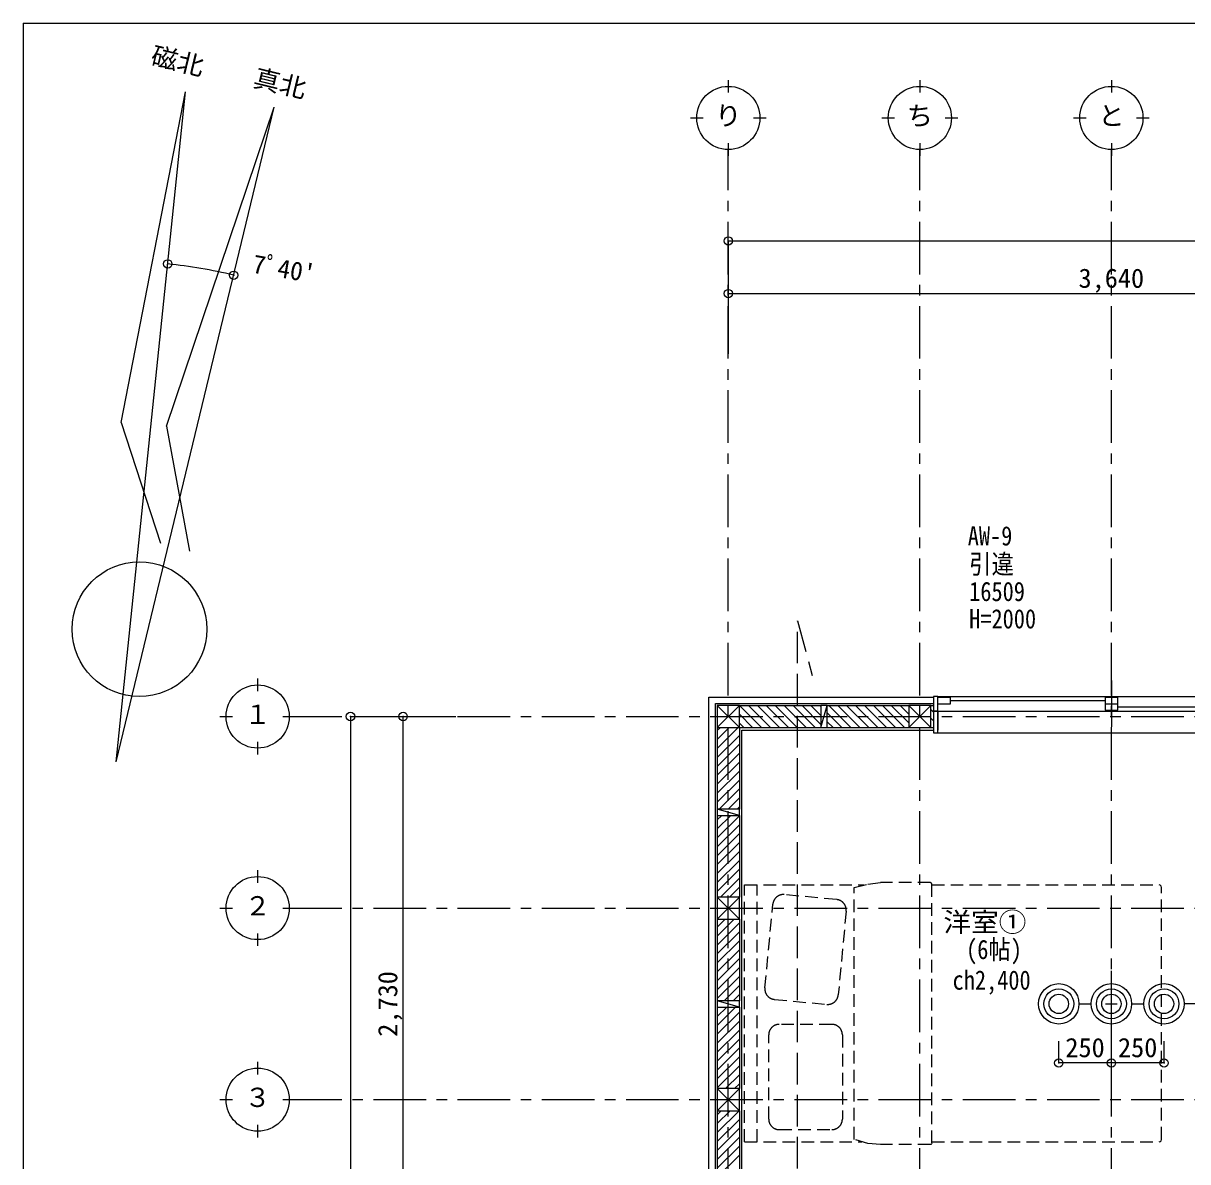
# Model space of a CAD drawing. Units: millimetres at full size, sheet at 1:50. Extents: x -16792 to 54909, y -26252 to 25759.
# Drawn here: x 13302 to 18834, y 1434 to 6842 of the extents above; entities that cross this region are included whole.
import ezdxf
from ezdxf.enums import TextEntityAlignment as Align

# ---------------------------------------------------------------- set-up
doc = ezdxf.new("R2010")
doc.units = ezdxf.units.MM
doc.header["$LTSCALE"] = 50
doc.header["$PDMODE"] = 32
doc.header["$PDSIZE"] = 40
for name, pattern in [('CHAIN1', [8, 5, -1, 1, -1]), ('DASHED1', [1.8, 1.2, -0.6]), ('DASHED3', [4, 3, -1])]:
    doc.linetypes.add(name, pattern=pattern)
for name, color, linetype, lineweight in [('3-1_通り芯・通り番号', 7, 'Continuous', 13), ('3-2_柱(黄)', 4, 'Continuous', 5), ('3-3_仕上線(黄)', 3, 'Continuous', 20), ('3-4_下地・間柱(水色)', 4, 'Continuous', 5), ('3-5_サッシ・室内建具', 7, 'Continuous', 13), ('3-7_家具点線', 4, 'DASHED1', 5), ('3-8_ハッチング', 1, 'Continuous', 9), ('3-9_建築設備', 5, 'Continuous', 13), ('3-A_文字', 7, 'Continuous', 13), ('3-F_寸法・方位', 7, 'Continuous', 13), ('8-1', 134, 'Continuous', 13), ('8-A', 6, 'Continuous', 13), ('8-F', 7, 'Continuous', 13), ('F-F_図面枠（共通）', 7, 'Continuous', 13)]:
    doc.layers.add(name, color=color, linetype=linetype, lineweight=lineweight)
doc.styles.add('ＭＳ ゴシック', font='')
doc.styles.get('ＭＳ ゴシック').set_extended_font_data('MS Gothic')

msp = doc.modelspace()

# ---------------------------------------------------------------- linework, layer by layer
at = {"layer": '3-1_通り芯・通り番号'}
for p, q in [((16651.21, 6572.32), (16651.21, 6512.32)), ((17561.21, 6572.32), (17561.21, 6512.32)), ((18471.21, 6572.32), (18471.21, 6512.32)), ((16471.21, 6392.32), (16531.21, 6392.32)), ((16771.21, 6392.32), (16831.21, 6392.32)), ((17381.21, 6392.32), (17441.21, 6392.32)), ((17681.21, 6392.32), (17741.21, 6392.32)), ((18291.21, 6392.32), (18351.21, 6392.32)), ((18591.21, 6392.32), (18651.21, 6392.32)), ((16651.21, 6272.32), (16651.21, 6212.32)), ((17561.21, 6272.32), (17561.21, 6212.32)), ((18471.21, 6272.32), (18471.21, 6212.32)), ((14415.29, 3668.8), (14415.29, 3728.8)), ((14235.29, 3548.8), (14295.29, 3548.8)), ((14535.29, 3548.8), (14595.29, 3548.8)), ((14415.29, 3368.8), (14415.29, 3428.8)), ((14415.29, 2758.8), (14415.29, 2818.8)), ((14235.29, 2638.8), (14295.29, 2638.8)), ((14535.29, 2638.8), (14595.29, 2638.8)), ((14415.29, 2458.8), (14415.29, 2518.8)), ((14415.29, 1848.8), (14415.29, 1908.8)), ((14235.29, 1728.8), (14295.29, 1728.8)), ((14535.29, 1728.8), (14595.29, 1728.8)), ((14415.29, 1548.8), (14415.29, 1608.8))]:
    msp.add_line(p, q, dxfattribs=at)
at = {"layer": '3-1_通り芯・通り番号', "color": 1, "linetype": 'CHAIN1', "lineweight": 9}
for p, q in [((16651.21, -5551.2), (16651.21, 6242.32)), ((17561.21, -5551.2), (17561.21, 6242.32)), ((18471.21, -5551.2), (18471.21, 6242.32)), ((14565.29, 3548.8), (25889.79, 3548.8)), ((14565.29, 2638.8), (25889.79, 2638.8)), ((14565.29, 1728.8), (25889.79, 1728.8))]:
    msp.add_line(p, q, dxfattribs=at)
at = {"layer": '3-1_通り芯・通り番号'}
for centre in [(16651.21, 6392.32), (17561.21, 6392.32), (18471.21, 6392.32), (14415.29, 3548.8), (14415.29, 2638.8), (14415.29, 1728.8)]:
    msp.add_circle(centre, 150, dxfattribs=at)
at = {"layer": '3-2_柱(黄)'}
for p, q in [((16598.71, 3601.3), (16703.71, 3496.3)), ((16703.71, 3601.3), (16598.71, 3496.3)), ((17508.71, 3601.3), (17613.71, 3496.3)), ((17613.71, 3601.3), (17508.71, 3496.3)), ((16598.71, 2586.3), (16703.71, 2691.3)), ((16598.71, 2691.3), (16703.71, 2586.3)), ((16598.71, 1676.3), (16703.71, 1781.3)), ((16598.71, 1781.3), (16703.71, 1676.3))]:
    msp.add_line(p, q, dxfattribs=at)
at = {"layer": '3-2_柱(黄)', "color": 3, "lineweight": 20}
for points in [[(16598.71, 3601.3), (16598.71, 3496.3), (16703.71, 3496.3), (16703.71, 3601.3)], [(17508.71, 3601.3), (17508.71, 3496.3), (17613.71, 3496.3), (17613.71, 3601.3)], [(16598.71, 2586.3), (16703.71, 2586.3), (16703.71, 2691.3), (16598.71, 2691.3)], [(16598.71, 1676.3), (16703.71, 1676.3), (16703.71, 1781.3), (16598.71, 1781.3)]]:
    msp.add_lwpolyline(points, close=True, dxfattribs=at)
at = {"layer": '3-3_仕上線(黄)'}
for p, q in [((16558.71, 3641.3), (17561.21, 3641.3)), ((16558.71, 2638.8), (16558.71, 3641.3)), ((17561.21, 3641.3), (17626.21, 3641.3)), ((16716.21, 3483.8), (17561.21, 3483.8)), ((16716.21, 2638.8), (16716.21, 3483.8)), ((17561.21, 3483.8), (17626.21, 3483.8)), ((16558.71, 1728.8), (16558.71, 2638.8)), ((16716.21, 1728.8), (16716.21, 2638.8)), ((16558.71, 818.8), (16558.71, 1728.8)), ((16716.21, 883.8), (16716.21, 1728.8))]:
    msp.add_line(p, q, dxfattribs=at)
at = {"layer": '3-4_下地・間柱(水色)'}
for p, q in [((16589.71, 3610.3), (17561.21, 3610.3)), ((16589.71, 2638.8), (16589.71, 3610.3)), ((16703.71, 3601.3), (17091.21, 3601.3)), ((17091.21, 3496.3), (17121.21, 3601.3)), ((17121.21, 3601.3), (17508.71, 3601.3)), ((17561.21, 3610.3), (17626.21, 3610.3)), ((17613.71, 3601.3), (17626.21, 3601.3)), ((16598.71, 3496.3), (16598.71, 3108.8)), ((16703.71, 3496.3), (17091.21, 3496.3)), ((16703.71, 3496.3), (16703.71, 3108.8)), ((17121.21, 3496.3), (17508.71, 3496.3)), ((17613.71, 3496.3), (17626.21, 3496.3)), ((16703.71, 3078.8), (16598.71, 3108.8)), ((16598.71, 3078.8), (16598.71, 2691.3)), ((16703.71, 3078.8), (16703.71, 2691.3)), ((16589.71, 1728.8), (16589.71, 2638.8)), ((16598.71, 2586.3), (16598.71, 2198.8)), ((16703.71, 2586.3), (16703.71, 2198.8)), ((16703.71, 2168.8), (16598.71, 2198.8)), ((16598.71, 2168.8), (16598.71, 1781.3)), ((16703.71, 2168.8), (16703.71, 1781.3)), ((16589.71, 818.8), (16589.71, 1728.8)), ((16598.71, 1676.3), (16598.71, 1288.8)), ((16703.71, 1676.3), (16703.71, 1288.8))]:
    msp.add_line(p, q, dxfattribs=at)
for points in [[(17091.21, 3601.3), (17091.21, 3496.3), (17121.21, 3496.3), (17121.21, 3601.3)], [(16598.71, 3078.8), (16703.71, 3078.8), (16703.71, 3108.8), (16598.71, 3108.8)], [(16598.71, 2168.8), (16703.71, 2168.8), (16703.71, 2198.8), (16598.71, 2198.8)]]:
    msp.add_lwpolyline(points, close=True, dxfattribs=at)
at = {"layer": '3-5_サッシ・室内建具'}
for p, q in [((18471.21, 3719.3), (18471.21, 3499.3)), ((17646.21, 3644.3), (17626.21, 3644.3)), ((17626.21, 3641.3), (17626.21, 3632.3)), ((17646.21, 3644.3), (19296.21, 3644.3)), ((17646.21, 3471.8), (17646.21, 3644.3)), ((17646.21, 3609.3), (17706.21, 3609.3)), ((17706.21, 3624.3), (18441.21, 3624.3)), ((18501.21, 3639.3), (18441.21, 3639.3)), ((18441.21, 3639.3), (18441.21, 3579.3)), ((18441.21, 3609.3), (18501.21, 3609.3)), ((18501.21, 3579.3), (18501.21, 3639.3)), ((17646.21, 3574.3), (17626.21, 3574.3)), ((17646.21, 3574.3), (17646.21, 3483.8)), ((17646.21, 3574.3), (19296.21, 3574.3)), ((18441.21, 3579.3), (18501.21, 3579.3)), ((18501.21, 3594.3), (19236.21, 3594.3)), ((17626.21, 3471.8), (19316.21, 3471.8))]:
    msp.add_line(p, q, dxfattribs=at)
for points in [[(17626.21, 3644.3), (17626.21, 3471.8), (17646.21, 3471.8)], [(17626.21, 3641.3), (17626.21, 3574.3), (17646.21, 3574.3)], [(17706.21, 3609.3), (17706.21, 3639.3), (17646.21, 3639.3)]]:
    msp.add_lwpolyline(points, dxfattribs=at)
at = {"layer": '3-7_家具点線'}
for p, q in [((16728.71, 1528.55), (16728.71, 2748.67)), ((16728.71, 2748.67), (17297.4, 2748.67)), ((16789.02, 1528.55), (16789.02, 2748.67)), ((17249.56, 1540.06), (17249.56, 2736.36)), ((17611.19, 2759.9), (17373.45, 2759.9)), ((17617.71, 2752.62), (17616.93, 2756.02)), ((17617.71, 1522.49), (17617.71, 2752.62)), ((17617.71, 2748.67), (18697.38, 2748.67)), ((18703.67, 2747.39), (18697.38, 2748.67)), ((18707.45, 2743.56), (18703.67, 2747.39)), ((18708.71, 2737.16), (18707.45, 2743.56)), ((18708.71, 1540.06), (18708.71, 2737.16)), ((16824.99, 2259.53), (16862.8, 2657.74)), ((17166.19, 2679.16), (16917.3, 2702.79)), ((17211.23, 2624.65), (17173.42, 2226.44)), ((17247.96, 2365.65), (17247.95, 2365.65)), ((16870.04, 2205.03), (17118.92, 2181.39)), ((17143.11, 2086.48), (16893.11, 2086.48)), ((16843.11, 1636.48), (16843.11, 2036.48)), ((17193.11, 2036.48), (17193.11, 1636.48)), ((16893.11, 1586.48), (17143.11, 1586.48)), ((16728.71, 1528.55), (17286.12, 1528.55)), ((17314.02, 1519.76), (17249.56, 1540.06)), ((17373.45, 1515.2), (17314.02, 1519.76)), ((17611.19, 1515.2), (17373.45, 1515.2)), ((17614.51, 1516.24), (17611.19, 1515.2)), ((17614.51, 1516.24), (17616.93, 1519.09)), ((17617.71, 1522.49), (17616.93, 1519.09)), ((17617.71, 1528.55), (18697.38, 1528.55)), ((18697.38, 1528.55), (18703.67, 1529.83))]:
    msp.add_line(p, q, dxfattribs=at)
for points in [[(17249.56, 2736.36), (17314.02, 2752.95), (17373.45, 2759.9)], [(17611.19, 2759.9), (17614.51, 2758.86), (17616.93, 2756.02)], [(16870, 2679.22), (16869.26, 2677.99), (16868.57, 2676.74), (16867.91, 2675.48), (16867.29, 2674.19), (16866.7, 2672.89), (16866.15, 2671.57), (16865.64, 2670.24), (16865.17, 2668.89), (16864.73, 2667.53), (16864.34, 2666.16), (16863.98, 2664.78), (16863.67, 2663.38), (16863.39, 2661.98), (16863.15, 2660.57), (16862.96, 2659.16), (16862.8, 2657.74)], [(16917.31, 2702.79), (16915.88, 2702.9), (16914.46, 2702.98), (16913.03, 2703.01), (16911.6, 2703), (16910.17, 2702.96), (16908.75, 2702.87), (16907.33, 2702.74), (16905.91, 2702.57), (16904.5, 2702.36), (16903.09, 2702.1), (16901.69, 2701.81), (16900.3, 2701.48), (16898.92, 2701.11), (16897.56, 2700.7), (16896.2, 2700.25), (16894.86, 2699.77), (16893.53, 2699.24), (16892.22, 2698.68), (16890.92, 2698.08), (16889.64, 2697.44), (16888.38, 2696.77), (16887.14, 2696.06), (16885.93, 2695.32), (16884.73, 2694.54), (16883.55, 2693.73), (16882.4, 2692.88), (16881.28, 2692), (16880.18, 2691.09), (16879.1, 2690.15), (16878.06, 2689.18), (16877.04, 2688.18), (16876.05, 2687.15), (16875.09, 2686.09), (16874.16, 2685.01), (16873.26, 2683.9), (16872.39, 2682.77), (16871.56, 2681.61), (16870.76, 2680.42), (16870, 2679.22)], [(17187.66, 2671.96), (17186.44, 2672.69), (17185.19, 2673.39), (17183.92, 2674.05), (17182.64, 2674.67), (17181.34, 2675.26), (17180.02, 2675.81), (17178.68, 2676.32), (17177.34, 2676.79), (17175.98, 2677.23), (17174.6, 2677.62), (17173.22, 2677.98), (17171.83, 2678.29), (17170.43, 2678.57), (17169.02, 2678.8), (17167.6, 2679), (17166.19, 2679.16)], [(17211.23, 2624.65), (17211.35, 2626.08), (17211.42, 2627.5), (17211.46, 2628.93), (17211.45, 2630.36), (17211.4, 2631.79), (17211.31, 2633.21), (17211.18, 2634.63), (17211.01, 2636.05), (17210.8, 2637.46), (17210.55, 2638.87), (17210.26, 2640.27), (17209.93, 2641.66), (17209.56, 2643.03), (17209.15, 2644.4), (17208.7, 2645.76), (17208.21, 2647.1), (17207.69, 2648.43), (17207.13, 2649.74), (17206.53, 2651.04), (17205.89, 2652.31), (17205.22, 2653.57), (17204.51, 2654.81), (17203.76, 2656.03), (17202.98, 2657.23), (17202.17, 2658.4), (17201.33, 2659.55), (17200.45, 2660.68), (17199.54, 2661.78), (17198.6, 2662.86), (17197.63, 2663.9), (17196.63, 2664.92), (17195.6, 2665.91), (17194.54, 2666.87), (17193.46, 2667.8), (17192.35, 2668.7), (17191.21, 2669.56), (17190.05, 2670.4), (17188.87, 2671.2), (17187.66, 2671.96)], [(16824.99, 2259.53), (16824.87, 2258.11), (16824.8, 2256.68), (16824.77, 2255.25), (16824.77, 2253.83), (16824.82, 2252.4), (16824.91, 2250.97), (16825.04, 2249.55), (16825.21, 2248.13), (16825.42, 2246.72), (16825.67, 2245.32), (16825.96, 2243.92), (16826.3, 2242.53), (16826.67, 2241.15), (16827.08, 2239.78), (16827.52, 2238.43), (16828.01, 2237.08), (16828.54, 2235.76), (16829.1, 2234.44), (16829.7, 2233.15), (16830.34, 2231.87), (16831.01, 2230.61), (16831.72, 2229.37), (16832.46, 2228.15), (16833.24, 2226.95), (16834.05, 2225.78), (16834.9, 2224.63), (16835.77, 2223.5), (16836.68, 2222.4), (16837.63, 2221.33), (16838.6, 2220.28), (16839.6, 2219.26), (16840.63, 2218.27), (16841.68, 2217.31), (16842.77, 2216.38), (16843.88, 2215.49), (16845.01, 2214.62), (16846.17, 2213.79), (16847.36, 2212.99), (16848.56, 2212.22)], [(17166.23, 2204.97), (17166.96, 2206.19), (17167.66, 2207.44), (17168.32, 2208.71), (17168.94, 2209.99), (17169.53, 2211.29), (17170.07, 2212.61), (17170.58, 2213.95), (17171.06, 2215.29), (17171.49, 2216.65), (17171.89, 2218.03), (17172.24, 2219.41), (17172.56, 2220.8), (17172.83, 2222.2), (17173.07, 2223.61), (17173.27, 2225.03), (17173.42, 2226.45)], [(16848.56, 2212.22), (16849.79, 2211.49), (16851.03, 2210.79), (16852.3, 2210.13), (16853.59, 2209.51), (16854.89, 2208.93), (16856.21, 2208.38), (16857.54, 2207.87), (16858.89, 2207.39), (16860.25, 2206.96), (16861.62, 2206.56), (16863, 2206.21), (16864.4, 2205.89), (16865.8, 2205.62), (16867.2, 2205.38), (16868.62, 2205.18), (16870.04, 2205.03)], [(17118.92, 2181.4), (17120.34, 2181.28), (17121.77, 2181.21), (17123.2, 2181.17), (17124.62, 2181.18), (17126.05, 2181.23), (17127.48, 2181.32), (17128.9, 2181.45), (17130.32, 2181.62), (17131.73, 2181.83), (17133.13, 2182.08), (17134.53, 2182.37), (17135.92, 2182.7), (17137.3, 2183.07), (17138.67, 2183.48), (17140.02, 2183.93), (17141.37, 2184.42), (17142.69, 2184.94), (17144.01, 2185.51), (17145.3, 2186.11), (17146.58, 2186.74), (17147.84, 2187.42), (17149.08, 2188.12), (17150.3, 2188.87), (17151.5, 2189.65), (17152.67, 2190.46), (17153.82, 2191.3), (17154.95, 2192.18), (17156.05, 2193.09), (17157.12, 2194.03), (17158.17, 2195), (17159.19, 2196), (17160.18, 2197.03), (17161.14, 2198.09), (17162.07, 2199.17), (17162.96, 2200.28), (17163.83, 2201.42), (17164.66, 2202.58), (17165.46, 2203.76), (17166.23, 2204.97)], [(16848.24, 2058.54), (16847.63, 2057.25), (16847.06, 2055.94), (16846.52, 2054.62), (16846.02, 2053.28), (16845.56, 2051.93), (16845.14, 2050.56), (16844.75, 2049.19), (16844.41, 2047.8), (16844.11, 2046.4), (16843.84, 2045), (16843.62, 2043.59), (16843.44, 2042.18), (16843.3, 2040.75), (16843.19, 2039.33), (16843.13, 2037.9), (16843.11, 2036.48)], [(16893.11, 2086.48), (16891.68, 2086.46), (16890.26, 2086.39), (16888.83, 2086.29), (16887.41, 2086.15), (16886, 2085.97), (16884.59, 2085.74), (16883.18, 2085.48), (16881.79, 2085.18), (16880.4, 2084.83), (16879.03, 2084.45), (16877.66, 2084.03), (16876.31, 2083.57), (16874.97, 2083.07), (16873.65, 2082.53), (16872.34, 2081.96), (16871.05, 2081.35), (16869.78, 2080.7), (16868.53, 2080.01), (16867.29, 2079.29), (16866.08, 2078.54), (16864.89, 2077.75), (16863.72, 2076.93), (16862.58, 2076.07), (16861.46, 2075.18), (16860.37, 2074.26), (16859.3, 2073.31), (16858.26, 2072.33), (16857.26, 2071.32), (16856.27, 2070.28), (16855.32, 2069.22), (16854.4, 2068.13), (16853.52, 2067.01), (16852.66, 2065.86), (16851.84, 2064.7), (16851.05, 2063.51), (16850.29, 2062.3), (16849.57, 2061.06), (16848.89, 2059.81), (16848.24, 2058.54)], [(17165.17, 2081.35), (17163.88, 2081.96), (17162.58, 2082.53), (17161.25, 2083.07), (17159.91, 2083.57), (17158.56, 2084.03), (17157.2, 2084.45), (17155.82, 2084.83), (17154.44, 2085.18), (17153.04, 2085.48), (17151.64, 2085.74), (17150.23, 2085.97), (17148.81, 2086.15), (17147.39, 2086.29), (17145.97, 2086.39), (17144.54, 2086.46), (17143.11, 2086.48)], [(17193.11, 2036.48), (17193.09, 2037.9), (17193.03, 2039.33), (17192.93, 2040.75), (17192.79, 2042.18), (17192.6, 2043.59), (17192.38, 2045), (17192.12, 2046.4), (17191.81, 2047.8), (17191.47, 2049.19), (17191.09, 2050.56), (17190.66, 2051.93), (17190.2, 2053.28), (17189.7, 2054.62), (17189.17, 2055.94), (17188.59, 2057.25), (17187.98, 2058.54), (17187.33, 2059.81), (17186.65, 2061.06), (17185.93, 2062.3), (17185.17, 2063.51), (17184.39, 2064.7), (17183.56, 2065.86), (17182.71, 2067.01), (17181.82, 2068.13), (17180.9, 2069.22), (17179.95, 2070.28), (17178.97, 2071.32), (17177.96, 2072.33), (17176.92, 2073.31), (17175.85, 2074.26), (17174.76, 2075.18), (17173.64, 2076.07), (17172.5, 2076.93), (17171.33, 2077.75), (17170.14, 2078.54), (17168.93, 2079.29), (17167.7, 2080.01), (17166.45, 2080.7), (17165.17, 2081.35)], [(16843.11, 1636.48), (16843.13, 1635.05), (16843.19, 1633.62), (16843.3, 1632.2), (16843.44, 1630.78), (16843.62, 1629.36), (16843.84, 1627.95), (16844.11, 1626.55), (16844.41, 1625.15), (16844.75, 1623.76), (16845.14, 1622.39), (16845.56, 1621.02), (16846.02, 1619.67), (16846.52, 1618.34), (16847.06, 1617.01), (16847.63, 1615.7), (16848.24, 1614.41), (16848.89, 1613.14), (16849.57, 1611.89), (16850.29, 1610.66), (16851.05, 1609.44), (16851.84, 1608.25), (16852.66, 1607.09), (16853.52, 1605.94), (16854.4, 1604.82), (16855.32, 1603.73), (16856.27, 1602.67), (16857.26, 1601.63), (16858.26, 1600.62), (16859.3, 1599.64), (16860.37, 1598.69), (16861.46, 1597.77), (16862.58, 1596.88), (16863.72, 1596.02), (16864.89, 1595.2), (16866.08, 1594.41), (16867.29, 1593.66), (16868.53, 1592.94), (16869.78, 1592.25), (16871.05, 1591.61)], [(17143.11, 1586.48), (17144.54, 1586.5), (17145.97, 1586.56), (17147.39, 1586.66), (17148.81, 1586.8), (17150.23, 1586.98), (17151.64, 1587.21), (17153.04, 1587.47), (17154.44, 1587.77), (17155.82, 1588.12), (17157.2, 1588.5), (17158.56, 1588.92), (17159.91, 1589.38), (17161.25, 1589.88), (17162.58, 1590.42), (17163.88, 1590.99), (17165.17, 1591.61), (17166.45, 1592.25), (17167.7, 1592.94), (17168.93, 1593.66), (17170.14, 1594.41), (17171.33, 1595.2), (17172.5, 1596.02), (17173.64, 1596.88), (17174.76, 1597.77), (17175.85, 1598.69), (17176.92, 1599.64), (17177.96, 1600.62), (17178.97, 1601.63), (17179.95, 1602.67), (17180.9, 1603.73), (17181.82, 1604.82), (17182.71, 1605.94), (17183.56, 1607.09), (17184.39, 1608.25), (17185.17, 1609.44), (17185.93, 1610.66), (17186.65, 1611.89), (17187.33, 1613.14), (17187.98, 1614.41)], [(17187.98, 1614.41), (17188.59, 1615.7), (17189.17, 1617.01), (17189.7, 1618.34), (17190.2, 1619.67), (17190.66, 1621.02), (17191.09, 1622.39), (17191.47, 1623.76), (17191.81, 1625.15), (17192.12, 1626.55), (17192.38, 1627.95), (17192.6, 1629.36), (17192.79, 1630.78), (17192.93, 1632.2), (17193.03, 1633.62), (17193.09, 1635.05), (17193.11, 1636.48)], [(16871.05, 1591.61), (16872.34, 1590.99), (16873.65, 1590.42), (16874.97, 1589.88), (16876.31, 1589.38), (16877.66, 1588.92), (16879.03, 1588.5), (16880.4, 1588.12), (16881.79, 1587.77), (16883.18, 1587.47), (16884.59, 1587.21), (16886, 1586.98), (16887.41, 1586.8), (16888.83, 1586.66), (16890.26, 1586.56), (16891.68, 1586.5), (16893.11, 1586.48)], [(18703.67, 1529.83), (18707.45, 1533.67), (18708.71, 1540.06)]]:
    msp.add_lwpolyline(points, dxfattribs=at)
at = {"layer": '3-8_ハッチング'}
for p, q in [((16704.31, 3601.3), (16809.31, 3496.3)), ((16746.74, 3601.3), (16851.74, 3496.3)), ((16789.17, 3601.3), (16894.17, 3496.3)), ((16831.59, 3601.3), (16936.59, 3496.3)), ((16874.02, 3601.3), (16979.02, 3496.3)), ((16916.44, 3601.3), (17021.44, 3496.3)), ((16958.87, 3601.3), (17063.87, 3496.3)), ((17001.3, 3601.3), (17091.21, 3511.39)), ((17043.72, 3601.3), (17091.21, 3553.82)), ((17086.15, 3601.3), (17091.21, 3596.24)), ((17128.58, 3601.3), (17233.58, 3496.3)), ((17171, 3601.3), (17276, 3496.3)), ((17213.43, 3601.3), (17318.43, 3496.3)), ((17255.86, 3601.3), (17360.86, 3496.3)), ((17298.28, 3601.3), (17403.28, 3496.3)), ((17340.71, 3601.3), (17445.71, 3496.3)), ((17383.14, 3601.3), (17488.14, 3496.3)), ((17425.56, 3601.3), (17508.71, 3518.15)), ((17467.99, 3601.3), (17508.71, 3560.58)), ((16703.71, 3559.48), (16766.89, 3496.3)), ((17121.21, 3566.24), (17191.15, 3496.3)), ((17613.71, 3582.86), (17626.21, 3570.36)), ((16598.71, 3481.59), (16613.42, 3496.3)), ((16598.71, 3439.17), (16655.85, 3496.3)), ((16598.71, 3396.74), (16698.27, 3496.3)), ((16703.71, 3517.05), (16724.46, 3496.3)), ((16703.71, 3496.3), (17091.21, 3496.3)), ((16703.71, 3496.3), (16703.71, 3108.8)), ((17121.21, 3523.82), (17148.72, 3496.3)), ((17121.21, 3496.3), (17508.71, 3496.3)), ((17613.71, 3540.43), (17626.21, 3527.93)), ((17613.71, 3498.01), (17615.41, 3496.3)), ((17613.71, 3496.3), (17626.21, 3496.3)), ((16598.71, 3354.31), (16703.71, 3459.31)), ((16598.71, 3311.89), (16703.71, 3416.89)), ((16598.71, 3269.46), (16703.71, 3374.46)), ((16598.71, 3227.03), (16703.71, 3332.03)), ((16598.71, 3184.61), (16703.71, 3289.61)), ((16598.71, 3142.18), (16703.71, 3247.18)), ((16607.76, 3108.8), (16703.71, 3204.75)), ((16703.71, 3162.33), (16650.18, 3108.8)), ((16703.71, 3119.9), (16692.61, 3108.8)), ((16620.18, 3078.8), (16598.71, 3057.33)), ((16662.61, 3078.8), (16598.71, 3014.9)), ((16598.71, 2972.47), (16703.71, 3077.47)), ((16703.71, 3078.8), (16703.71, 2691.3)), ((16598.71, 2930.05), (16703.71, 3035.05)), ((16598.71, 2887.62), (16703.71, 2992.62)), ((16598.71, 2845.2), (16703.71, 2950.2)), ((16598.71, 2802.77), (16703.71, 2907.77)), ((16598.71, 2760.34), (16703.71, 2865.34)), ((16598.71, 2717.92), (16703.71, 2822.92)), ((16614.52, 2691.3), (16703.71, 2780.49)), ((16656.95, 2691.3), (16703.71, 2738.06)), ((16699.37, 2691.3), (16703.71, 2695.64)), ((16598.71, 2548.21), (16636.8, 2586.3)), ((16598.71, 2505.78), (16679.23, 2586.3)), ((16598.71, 2463.36), (16703.71, 2568.36)), ((16703.71, 2586.3), (16703.71, 2198.8)), ((16598.71, 2420.93), (16703.71, 2525.93)), ((16598.71, 2378.51), (16703.71, 2483.51)), ((16598.71, 2336.08), (16703.71, 2441.08)), ((16598.71, 2293.65), (16703.71, 2398.65)), ((16598.71, 2251.23), (16703.71, 2356.23)), ((16598.71, 2208.8), (16703.71, 2313.8)), ((16703.71, 2271.37), (16631.14, 2198.8)), ((16703.71, 2228.95), (16673.56, 2198.8)), ((16601.14, 2168.8), (16598.71, 2166.37)), ((16643.56, 2168.8), (16598.71, 2123.95)), ((16598.71, 2081.52), (16685.99, 2168.8)), ((16703.71, 2168.8), (16703.71, 1781.3)), ((16598.71, 2039.09), (16703.71, 2144.09)), ((16598.71, 1996.67), (16703.71, 2101.67)), ((16598.71, 1954.24), (16703.71, 2059.24)), ((16598.71, 1911.81), (16703.71, 2016.81)), ((16598.71, 1869.39), (16703.71, 1974.39)), ((16598.71, 1826.96), (16703.71, 1931.96)), ((16598.71, 1784.54), (16703.71, 1889.54)), ((16637.9, 1781.3), (16703.71, 1847.11)), ((16680.33, 1781.3), (16703.71, 1804.68)), ((16598.71, 1657.26), (16617.76, 1676.3)), ((16598.71, 1614.83), (16660.18, 1676.3)), ((16598.71, 1572.4), (16702.61, 1676.3)), ((16703.71, 1676.3), (16703.71, 1288.8)), ((16598.71, 1529.98), (16703.71, 1634.98)), ((16598.71, 1487.55), (16703.71, 1592.55)), ((16598.71, 1445.12), (16703.71, 1550.12)), ((16598.71, 1402.7), (16703.71, 1507.7)), ((16598.71, 1360.27), (16703.71, 1465.27))]:
    msp.add_line(p, q, dxfattribs=at)
at = {"layer": '3-9_建築設備', "linetype": 'DASHED3'}
for p, q in [((16980.31, 4002.62), (17049.74, 3743.5)), ((16980.31, 1201.45), (16980.31, 4002.62))]:
    msp.add_line(p, q, dxfattribs=at)
at = {"layer": '3-F_寸法・方位'}
for p, q in [((13743, 3333.27), (14072.42, 6516.27)), ((13767.27, 4945.64), (14072.42, 6516.27)), ((13743, 3333.27), (14494.12, 6443.87)), ((13982.16, 4927.99), (14494.12, 6443.87)), ((16651.21, 5807.79), (23931.21, 5807.79)), ((16651.21, 5807.79), (16651.21, 5557.79)), ((16651.21, 5557.79), (20291.21, 5557.79)), ((16651.21, 5557.79), (16651.21, 5271.22)), ((13767.32, 4946.18), (13954.22, 4371.86)), ((13982.16, 4927.99), (14090.77, 4333.87)), ((14856.11, 3548.8), (14856.11, -3731.2)), ((14856.11, 3548.8), (15106.11, 3548.8)), ((15106.11, 818.8), (15106.11, 3548.8)), ((15106.11, 3548.8), (15356.11, 3548.8))]:
    msp.add_line(p, q, dxfattribs=at)
msp.add_circle((13853.44, 3963.56), 320, dxfattribs=at)
at = {"layer": '3-F_寸法・方位', "color": 4, "lineweight": 5}
msp.add_arc((13743, 3333.27), 2378.27, 76.42465, 84.09132, dxfattribs=at)
at = {"layer": '3-F_寸法・方位'}
for p in [(16651.21, 5807.79), (16651.21, 5557.79), (14856.11, 3548.8), (15106.11, 3548.8)]:
    msp.add_point(p, dxfattribs=at)
at = {"layer": '3-F_寸法・方位', "color": 2}
for p in [(13987.83, 5698.91), (14301.24, 5645.1)]:
    msp.add_point(p, dxfattribs=at)
at = {"layer": '8-1'}
msp.add_line((19232.97, 2183.8), (18817.21, 2183.8), dxfattribs=at)
at = {"layer": '8-A', "color": 134}
for p, q in [((18317.21, 2183.8), (18375.21, 2183.8)), ((18567.21, 2183.8), (18625.21, 2183.8))]:
    msp.add_line(p, q, dxfattribs=at)
at = {"layer": '8-A', "color": 7}
msp.add_line((18442.97, 2183.8), (18498.67, 2183.8), dxfattribs=at)
at = {"layer": '8-A', "color": 134}
for centre, radius in [((18221.21, 2183.8), 96), ((18471.21, 2183.8), 96), ((18721.21, 2183.8), 96), ((18221.21, 2183.8), 71), ((18221.21, 2183.8), 46), ((18471.21, 2183.8), 71), ((18471.21, 2183.8), 46), ((18721.21, 2183.8), 71), ((18721.21, 2183.8), 46)]:
    msp.add_circle(centre, radius, dxfattribs=at)
at = {"layer": '8-F'}
for p, q in [((18471.21, 1902.99), (18471.21, 2341.4)), ((18221.21, 1902.99), (18221.21, 2006.41)), ((18721.21, 1902.99), (18721.21, 2006.41)), ((18471.21, 1902.99), (18221.21, 1902.99)), ((18721.21, 1902.99), (18471.21, 1902.99))]:
    msp.add_line(p, q, dxfattribs=at)
for p in [(18221.21, 1902.99), (18471.21, 1902.99), (18721.21, 1902.99)]:
    msp.add_point(p, dxfattribs=at)
at = {"layer": 'F-F_図面枠（共通）'}
for q in [(13301.73, -1075.68), (33101.73, 6841.87)]:
    msp.add_line((13301.73, 6841.87), q, dxfattribs=at)

# ---------------------------------------------------------------- texts
at = {"layer": '3-A_文字', "style": 'ＭＳ ゴシック'}
for s, p in [('り', (16588.71, 6329.82)), ('ち', (17498.71, 6329.82)), ('と', (18408.71, 6329.82)), ('１', (14352.79, 3486.3)), ('２', (14352.79, 2576.3)), ('３', (14352.79, 1666.3))]:
    msp.add_text(s, height=91.64, dxfattribs=at).set_placement(p, align=Align.BOTTOM_LEFT)
for s, width, p in [('AW-9', 0.85, (17788.71, 4333.8)), ('引違', 0.85, (17795.48, 4199.7)), ('16509', 0.85, (17795.48, 4069.7)), ('H=2000', 0.85, (17795.48, 3939.7)), ('洋室①', 1.05, (17673.41, 2498.93)), ('(6帖)', 0.85, (17780.91, 2368.93)), ('ch2,400', 0.85, (17716.64, 2223.53))]:
    msp.add_text(s, height=91.64, dxfattribs=dict(at, width=width)).set_placement(p, align=Align.BOTTOM_LEFT)
at = {"layer": '3-F_寸法・方位', "style": 'ＭＳ ゴシック', "width": 1.05}
for s, p in [('磁北', (13896.12, 6624.43)), ('真北', (14382.55, 6518.26))]:
    msp.add_text(s, height=87.98, rotation=346.425, dxfattribs=at).set_placement(p, align=Align.BOTTOM_LEFT)
at = {"layer": '3-F_寸法・方位', "style": 'ＭＳ ゴシック'}
for s, height, rotation, p in [("7ﾟ40'", 87.98, 350.258, (14381.4, 5631.8)), ('2,730', 91.64, 90, (15106.11, 2027.55))]:
    msp.add_text(s, height=height, rotation=rotation, dxfattribs=at).set_placement(p, align=Align.BOTTOM_LEFT)
msp.add_text('3,640', height=91.64, dxfattribs=at).set_placement((18314.96, 5557.79), align=Align.BOTTOM_LEFT)
at = {"layer": '8-F', "style": 'ＭＳ ゴシック'}
for p in [(18252.46, 1902.99), (18502.46, 1902.99)]:
    msp.add_text('250', height=91.64, dxfattribs=at).set_placement(p, align=Align.BOTTOM_LEFT)

doc.saveas('drawing.dxf')
